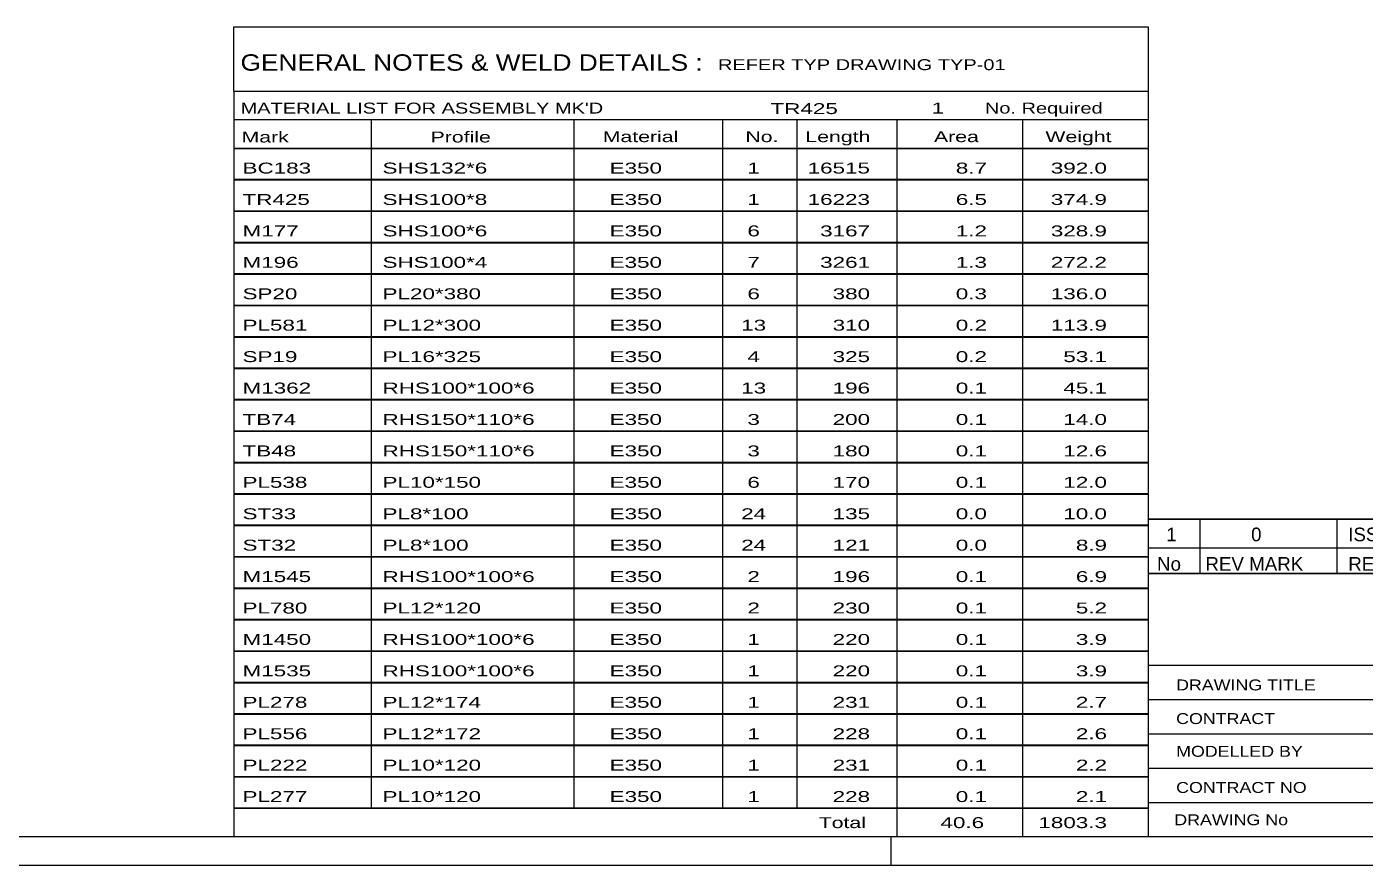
# Model space of a CAD drawing. Header units: millimetres. Extents: x -90 to 751, y -419 to 175.
# Drawn here: x 389.6 to 623.9, y -419.4 to -272.7 of the extents above; entities that cross this region are included whole.
import ezdxf

# ---------------------------------------------------------------- set-up
doc = ezdxf.new("R2010")
doc.units = ezdxf.units.MM
doc.styles.add('Arial Narrow', font='ARIALN.TTF', dxfattribs={"height": 0.2})

# ---------------------------------------------------------------- blocks, each defined once
blk = doc.blocks.new('Unknown-814409720-18372')
at = {"color": 7, "linetype": 'Continuous'}
for p, q in [((425.91, -272.65), (585.91, -272.65)), ((425.91, -283.9), (425.91, -272.65)), ((585.91, -272.65), (585.91, -283.9)), ((425.91, -283.9), (585.91, -283.9)), ((425.91, -283.9), (425.91, -288.9)), ((585.91, -283.9), (585.91, -288.9)), ((425.91, -288.9), (585.91, -288.9)), ((425.91, -288.9), (425.91, -293.9)), ((449.91, -288.9), (449.91, -293.9)), ((485.41, -288.9), (485.41, -293.9)), ((511.41, -288.9), (511.41, -293.9)), ((524.41, -288.9), (524.41, -293.9)), ((541.91, -288.9), (541.91, -293.9)), ((563.91, -288.9), (563.91, -293.9)), ((585.91, -288.9), (585.91, -293.9)), ((425.91, -293.9), (585.91, -293.9)), ((425.91, -293.95), (425.91, -299.35)), ((425.91, -293.95), (585.91, -293.95)), ((449.91, -293.9), (449.91, -299.4)), ((485.41, -293.9), (485.41, -299.4)), ((511.41, -293.9), (511.41, -299.4)), ((524.41, -293.9), (524.41, -299.4)), ((541.91, -293.9), (541.91, -299.4)), ((563.91, -293.9), (563.91, -299.4)), ((585.91, -293.95), (585.91, -299.35)), ((425.91, -299.35), (585.91, -299.35)), ((425.91, -299.45), (425.91, -304.85)), ((425.91, -299.45), (585.91, -299.45)), ((449.91, -299.4), (449.91, -304.9)), ((485.41, -299.4), (485.41, -304.9)), ((511.41, -299.4), (511.41, -304.9)), ((524.41, -299.4), (524.41, -304.9)), ((541.91, -299.4), (541.91, -304.9)), ((563.91, -299.4), (563.91, -304.9)), ((585.91, -299.45), (585.91, -304.85)), ((425.91, -304.85), (585.91, -304.85)), ((425.91, -304.95), (425.91, -310.35)), ((425.91, -304.95), (585.91, -304.95)), ((449.91, -304.9), (449.91, -310.4)), ((485.41, -304.9), (485.41, -310.4)), ((511.41, -304.9), (511.41, -310.4)), ((524.41, -304.9), (524.41, -310.4)), ((541.91, -304.9), (541.91, -310.4)), ((563.91, -304.9), (563.91, -310.4)), ((585.91, -304.95), (585.91, -310.35)), ((425.91, -310.35), (585.91, -310.35)), ((425.91, -310.45), (425.91, -315.85)), ((425.91, -310.45), (585.91, -310.45)), ((449.91, -310.4), (449.91, -315.9)), ((485.41, -310.4), (485.41, -315.9)), ((511.41, -310.4), (511.41, -315.9)), ((524.41, -310.4), (524.41, -315.9)), ((541.91, -310.4), (541.91, -315.9)), ((563.91, -310.4), (563.91, -315.9)), ((585.91, -310.45), (585.91, -315.85)), ((425.91, -315.85), (585.91, -315.85)), ((425.91, -315.95), (425.91, -321.35)), ((425.91, -315.95), (585.91, -315.95)), ((449.91, -315.9), (449.91, -321.4)), ((485.41, -315.9), (485.41, -321.4)), ((511.41, -315.9), (511.41, -321.4)), ((524.41, -315.9), (524.41, -321.4)), ((541.91, -315.9), (541.91, -321.4)), ((563.91, -315.9), (563.91, -321.4)), ((585.91, -315.95), (585.91, -321.35)), ((425.91, -321.35), (585.91, -321.35)), ((425.91, -321.45), (425.91, -326.85)), ((425.91, -321.45), (585.91, -321.45)), ((449.91, -321.4), (449.91, -326.9)), ((485.41, -321.4), (485.41, -326.9)), ((511.41, -321.4), (511.41, -326.9)), ((524.41, -321.4), (524.41, -326.9)), ((541.91, -321.4), (541.91, -326.9)), ((563.91, -321.4), (563.91, -326.9)), ((585.91, -321.45), (585.91, -326.85)), ((425.91, -326.85), (585.91, -326.85)), ((425.91, -326.95), (425.91, -332.35)), ((425.91, -326.95), (585.91, -326.95)), ((449.91, -326.9), (449.91, -332.4)), ((485.41, -326.9), (485.41, -332.4)), ((511.41, -326.9), (511.41, -332.4)), ((524.41, -326.9), (524.41, -332.4)), ((541.91, -326.9), (541.91, -332.4)), ((563.91, -326.9), (563.91, -332.4)), ((585.91, -326.95), (585.91, -332.35)), ((425.91, -332.35), (585.91, -332.35)), ((425.91, -332.45), (425.91, -337.85)), ((425.91, -332.45), (585.91, -332.45)), ((449.91, -332.4), (449.91, -337.9)), ((485.41, -332.4), (485.41, -337.9)), ((511.41, -332.4), (511.41, -337.9)), ((524.41, -332.4), (524.41, -337.9)), ((541.91, -332.4), (541.91, -337.9)), ((563.91, -332.4), (563.91, -337.9)), ((585.91, -332.45), (585.91, -337.85)), ((425.91, -337.85), (585.91, -337.85)), ((425.91, -337.95), (425.91, -343.35)), ((425.91, -337.95), (585.91, -337.95)), ((449.91, -337.9), (449.91, -343.4)), ((485.41, -337.9), (485.41, -343.4)), ((511.41, -337.9), (511.41, -343.4)), ((524.41, -337.9), (524.41, -343.4)), ((541.91, -337.9), (541.91, -343.4)), ((563.91, -337.9), (563.91, -343.4)), ((585.91, -337.95), (585.91, -343.35)), ((425.91, -343.35), (585.91, -343.35)), ((425.91, -343.45), (425.91, -348.85)), ((425.91, -343.45), (585.91, -343.45)), ((449.91, -343.4), (449.91, -348.9)), ((485.41, -343.4), (485.41, -348.9)), ((511.41, -343.4), (511.41, -348.9)), ((524.41, -343.4), (524.41, -348.9)), ((541.91, -343.4), (541.91, -348.9)), ((563.91, -343.4), (563.91, -348.9)), ((585.91, -343.45), (585.91, -348.85)), ((425.91, -348.85), (585.91, -348.85)), ((425.91, -348.95), (425.91, -354.35)), ((425.91, -348.95), (585.91, -348.95)), ((449.91, -348.9), (449.91, -354.4)), ((485.41, -348.9), (485.41, -354.4)), ((511.41, -348.9), (511.41, -354.4)), ((524.41, -348.9), (524.41, -354.4)), ((541.91, -348.9), (541.91, -354.4)), ((563.91, -348.9), (563.91, -354.4)), ((585.91, -348.95), (585.91, -354.35)), ((425.91, -354.35), (585.91, -354.35)), ((425.91, -354.45), (425.91, -359.85)), ((425.91, -354.45), (585.91, -354.45)), ((449.91, -354.4), (449.91, -359.9)), ((485.41, -354.4), (485.41, -359.9)), ((511.41, -354.4), (511.41, -359.9)), ((524.41, -354.4), (524.41, -359.9)), ((541.91, -354.4), (541.91, -359.9)), ((563.91, -354.4), (563.91, -359.9)), ((585.91, -354.45), (585.91, -359.85)), ((425.91, -359.85), (585.91, -359.85)), ((425.91, -359.95), (425.91, -365.35)), ((425.91, -359.95), (585.91, -359.95)), ((449.91, -359.9), (449.91, -365.4)), ((485.41, -359.9), (485.41, -365.4)), ((511.41, -359.9), (511.41, -365.4)), ((524.41, -359.9), (524.41, -365.4)), ((541.91, -359.9), (541.91, -365.4)), ((563.91, -359.9), (563.91, -365.4)), ((585.91, -359.95), (585.91, -365.35)), ((425.91, -365.35), (585.91, -365.35)), ((449.91, -365.4), (449.91, -370.9)), ((485.41, -365.4), (485.41, -370.9)), ((511.41, -365.4), (511.41, -370.9)), ((524.41, -365.4), (524.41, -370.9)), ((541.91, -365.4), (541.91, -370.9)), ((563.91, -365.4), (563.91, -370.9)), ((425.91, -365.45), (425.91, -370.85)), ((425.91, -365.45), (585.91, -365.45)), ((585.91, -365.45), (585.91, -370.85)), ((425.91, -370.85), (585.91, -370.85)), ((425.91, -370.95), (425.91, -376.35)), ((425.91, -370.95), (585.91, -370.95)), ((449.91, -370.9), (449.91, -376.4)), ((485.41, -370.9), (485.41, -376.4)), ((511.41, -370.9), (511.41, -376.4)), ((524.41, -370.9), (524.41, -376.4)), ((541.91, -370.9), (541.91, -376.4)), ((563.91, -370.9), (563.91, -376.4)), ((585.91, -370.95), (585.91, -376.35)), ((425.91, -376.35), (585.91, -376.35)), ((425.91, -376.45), (425.91, -381.85)), ((425.91, -376.45), (585.91, -376.45)), ((449.91, -376.4), (449.91, -381.9)), ((485.41, -376.4), (485.41, -381.9)), ((511.41, -376.4), (511.41, -381.9)), ((524.41, -376.4), (524.41, -381.9)), ((541.91, -376.4), (541.91, -381.9)), ((563.91, -376.4), (563.91, -381.9)), ((585.91, -376.45), (585.91, -381.85)), ((425.91, -381.85), (585.91, -381.85)), ((425.91, -381.95), (425.91, -387.35)), ((425.91, -381.95), (585.91, -381.95)), ((449.91, -381.9), (449.91, -387.4)), ((485.41, -381.9), (485.41, -387.4)), ((511.41, -381.9), (511.41, -387.4)), ((524.41, -381.9), (524.41, -387.4)), ((541.91, -381.9), (541.91, -387.4)), ((563.91, -381.9), (563.91, -387.4)), ((585.91, -381.95), (585.91, -387.35)), ((425.91, -387.35), (585.91, -387.35)), ((425.91, -387.45), (425.91, -392.85)), ((425.91, -387.45), (585.91, -387.45)), ((449.91, -387.4), (449.91, -392.9)), ((485.41, -387.4), (485.41, -392.9)), ((511.41, -387.4), (511.41, -392.9)), ((524.41, -387.4), (524.41, -392.9)), ((541.91, -387.4), (541.91, -392.9)), ((563.91, -387.4), (563.91, -392.9)), ((585.91, -387.45), (585.91, -392.85)), ((425.91, -392.85), (585.91, -392.85)), ((425.91, -392.95), (425.91, -398.35)), ((425.91, -392.95), (585.91, -392.95)), ((449.91, -392.9), (449.91, -398.4)), ((485.41, -392.9), (485.41, -398.4)), ((511.41, -392.9), (511.41, -398.4)), ((524.41, -392.9), (524.41, -398.4)), ((541.91, -392.9), (541.91, -398.4)), ((563.91, -392.9), (563.91, -398.4)), ((585.91, -392.95), (585.91, -398.35)), ((425.91, -398.35), (585.91, -398.35)), ((425.91, -398.45), (425.91, -403.85)), ((425.91, -398.45), (585.91, -398.45)), ((449.91, -398.4), (449.91, -403.9)), ((485.41, -398.4), (485.41, -403.9)), ((511.41, -398.4), (511.41, -403.9)), ((524.41, -398.4), (524.41, -403.9)), ((541.91, -398.4), (541.91, -403.9)), ((563.91, -398.4), (563.91, -403.9)), ((585.91, -398.45), (585.91, -403.85)), ((425.91, -403.85), (585.91, -403.85)), ((425.91, -403.95), (425.91, -409.35)), ((425.91, -403.95), (585.91, -403.95)), ((449.91, -403.9), (449.91, -409.4)), ((485.41, -403.9), (485.41, -409.4)), ((511.41, -403.9), (511.41, -409.4)), ((524.41, -403.9), (524.41, -409.4)), ((541.91, -403.9), (541.91, -409.4)), ((563.91, -403.9), (563.91, -409.4)), ((585.91, -403.95), (585.91, -409.35)), ((425.91, -409.35), (585.91, -409.35)), ((425.91, -409.4), (585.91, -409.4)), ((425.91, -409.4), (425.91, -414.4)), ((541.91, -409.4), (541.91, -414.4)), ((563.91, -409.4), (563.91, -414.4)), ((585.91, -409.4), (585.91, -414.4)), ((425.91, -414.4), (585.91, -414.4))]:
    blk.add_line(p, q, dxfattribs=at)
at = {"color": 7, "style": 'Arial Narrow'}
for s, height, width, p in [('GENERAL NOTES & WELD DETAILS :', 2.8633, 1.4, (427.06, -280.34)), ('REFER TYP DRAWING TYP-01', 1.9089, 1.6, (510.61, -280.24)), ("MATERIAL LIST FOR ASSEMBLY MK'D", 1.9089, 1.6, (427.06, -287.84)), ('TR425', 1.909, 1.794707, (519.81, -287.93)), ('1', 1.91, 1.794707, (547.99, -287.84)), ('No. Required', 1.9089, 1.6, (557.32, -287.84)), ('Mark', 1.909, 1.7, (427.24, -292.9)), ('Profile', 1.909, 1.7, (460.32, -292.9)), ('Material', 1.909, 1.7, (490.45, -292.84)), ('No.', 1.909, 1.7, (515.41, -292.84)), ('Length', 1.909, 1.7, (525.91, -292.84)), ('Area', 1.909, 1.7, (548.41, -292.84)), ('Weight', 1.909, 1.7, (567.91, -292.84))]:
    blk.add_text(s, height=height, dxfattribs=dict(at, width=width)).set_placement(p)
at = {"color": 7, "linetype": 'Continuous', "style": 'Arial Narrow'}
for s, height, width, p in [('BC183', 1.909, 1.794707, (427.41, -298.34)), ('SHS132*6', 1.909, 1.794707, (451.91, -298.34)), ('E350', 1.909, 1.794707, (491.65, -298.34)), ('1', 1.91, 1.794707, (515.76, -298.34)), ('16515', 1.909, 1.794707, (526.3, -298.34)), ('8.7', 1.909, 1.794707, (552.23, -298.34)), ('392.0', 1.909, 1.794707, (568.86, -298.34)), ('TR425', 1.909, 1.794707, (427.41, -303.84)), ('SHS100*8', 1.909, 1.794707, (451.91, -303.84)), ('E350', 1.909, 1.794707, (491.65, -303.84)), ('1', 1.91, 1.794707, (515.76, -303.84)), ('16223', 1.909, 1.794707, (526.3, -303.84)), ('6.5', 1.909, 1.794707, (552.23, -303.84)), ('374.9', 1.909, 1.794707, (568.86, -303.84)), ('M177', 1.909, 1.794707, (427.41, -309.34)), ('SHS100*6', 1.909, 1.794707, (451.91, -309.34)), ('E350', 1.909, 1.794707, (491.65, -309.34)), ('6', 1.91, 1.794707, (515.76, -309.34)), ('3167', 1.909, 1.794707, (528.49, -309.34)), ('1.2', 1.909, 1.794707, (552.23, -309.34)), ('328.9', 1.909, 1.794707, (568.86, -309.34)), ('M196', 1.909, 1.794707, (427.41, -314.84)), ('SHS100*4', 1.909, 1.794707, (451.91, -314.84)), ('E350', 1.909, 1.794707, (491.65, -314.84)), ('7', 1.91, 1.794707, (515.76, -314.84)), ('3261', 1.909, 1.794707, (528.49, -314.84)), ('1.3', 1.909, 1.794707, (552.23, -314.84)), ('272.2', 1.909, 1.794707, (568.86, -314.84)), ('SP20', 1.909, 1.794707, (427.41, -320.34)), ('PL20*380', 1.909, 1.794707, (451.91, -320.34)), ('E350', 1.909, 1.794707, (491.65, -320.34)), ('6', 1.91, 1.794707, (515.76, -320.34)), ('380', 1.909, 1.794707, (530.68, -320.34)), ('0.3', 1.909, 1.794707, (552.23, -320.34)), ('136.0', 1.909, 1.794707, (568.86, -320.34)), ('PL581', 1.909, 1.794707, (427.41, -325.84)), ('PL12*300', 1.909, 1.794707, (451.91, -325.84)), ('E350', 1.909, 1.794707, (491.65, -325.84)), ('13', 1.909, 1.794707, (514.67, -325.84)), ('310', 1.909, 1.794707, (530.68, -325.84)), ('0.2', 1.909, 1.794707, (552.23, -325.84)), ('113.9', 1.909, 1.794707, (568.86, -325.84)), ('SP19', 1.909, 1.794707, (427.41, -331.34)), ('PL16*325', 1.909, 1.794707, (451.91, -331.34)), ('E350', 1.909, 1.794707, (491.65, -331.34)), ('4', 1.91, 1.794707, (515.76, -331.34)), ('325', 1.909, 1.794707, (530.68, -331.34)), ('0.2', 1.909, 1.794707, (552.23, -331.34)), ('53.1', 1.909, 1.794707, (571.05, -331.34)), ('M1362', 1.909, 1.794707, (427.41, -336.84)), ('RHS100*100*6', 1.9089, 1.794707, (451.91, -336.84)), ('E350', 1.909, 1.794707, (491.65, -336.84)), ('13', 1.909, 1.794707, (514.67, -336.84)), ('196', 1.909, 1.794707, (530.68, -336.84)), ('0.1', 1.909, 1.794707, (552.23, -336.84)), ('45.1', 1.909, 1.794707, (571.05, -336.84)), ('TB74', 1.909, 1.794707, (427.41, -342.34)), ('RHS150*110*6', 1.9089, 1.794707, (451.91, -342.34)), ('E350', 1.909, 1.794707, (491.65, -342.34)), ('3', 1.91, 1.794707, (515.76, -342.34)), ('200', 1.909, 1.794707, (530.68, -342.34)), ('0.1', 1.909, 1.794707, (552.23, -342.34)), ('14.0', 1.909, 1.794707, (571.05, -342.34)), ('TB48', 1.909, 1.794707, (427.41, -347.84)), ('RHS150*110*6', 1.9089, 1.794707, (451.91, -347.84)), ('E350', 1.909, 1.794707, (491.65, -347.84)), ('3', 1.91, 1.794707, (515.76, -347.84)), ('180', 1.909, 1.794707, (530.68, -347.84)), ('0.1', 1.909, 1.794707, (552.23, -347.84)), ('12.6', 1.909, 1.794707, (571.05, -347.84)), ('PL538', 1.909, 1.794707, (427.41, -353.34)), ('PL10*150', 1.909, 1.794707, (451.91, -353.34)), ('E350', 1.909, 1.794707, (491.65, -353.34)), ('6', 1.91, 1.794707, (515.76, -353.34)), ('170', 1.909, 1.794707, (530.68, -353.34)), ('0.1', 1.909, 1.794707, (552.23, -353.34)), ('12.0', 1.909, 1.794707, (571.05, -353.34)), ('ST33', 1.909, 1.794707, (427.41, -358.84)), ('PL8*100', 1.909, 1.794707, (451.91, -358.84)), ('E350', 1.909, 1.794707, (491.65, -358.84)), ('24', 1.909, 1.794707, (514.67, -358.84)), ('135', 1.909, 1.794707, (530.68, -358.84)), ('0.0', 1.909, 1.794707, (552.23, -358.84)), ('10.0', 1.909, 1.794707, (571.05, -358.84)), ('ST32', 1.909, 1.794707, (427.41, -364.34)), ('PL8*100', 1.909, 1.794707, (451.91, -364.34)), ('E350', 1.909, 1.794707, (491.65, -364.34)), ('24', 1.909, 1.794707, (514.67, -364.34)), ('121', 1.909, 1.794707, (530.68, -364.34)), ('0.0', 1.909, 1.794707, (552.23, -364.34)), ('8.9', 1.909, 1.794707, (573.24, -364.34)), ('M1545', 1.909, 1.794707, (427.41, -369.84)), ('RHS100*100*6', 1.9089, 1.794707, (451.91, -369.84)), ('E350', 1.909, 1.794707, (491.65, -369.84)), ('2', 1.91, 1.794707, (515.76, -369.84)), ('196', 1.909, 1.794707, (530.68, -369.84)), ('0.1', 1.909, 1.794707, (552.23, -369.84)), ('6.9', 1.909, 1.794707, (573.24, -369.84)), ('PL780', 1.909, 1.794707, (427.41, -375.34)), ('PL12*120', 1.909, 1.794707, (451.91, -375.34)), ('E350', 1.909, 1.794707, (491.65, -375.34)), ('2', 1.91, 1.794707, (515.76, -375.34)), ('230', 1.909, 1.794707, (530.68, -375.34)), ('0.1', 1.909, 1.794707, (552.23, -375.34)), ('5.2', 1.909, 1.794707, (573.24, -375.34)), ('M1450', 1.909, 1.794707, (427.41, -380.84)), ('RHS100*100*6', 1.9089, 1.794707, (451.91, -380.84)), ('E350', 1.909, 1.794707, (491.65, -380.84)), ('1', 1.91, 1.794707, (515.76, -380.84)), ('220', 1.909, 1.794707, (530.68, -380.84)), ('0.1', 1.909, 1.794707, (552.23, -380.84)), ('3.9', 1.909, 1.794707, (573.24, -380.84)), ('M1535', 1.909, 1.794707, (427.41, -386.34)), ('RHS100*100*6', 1.9089, 1.794707, (451.91, -386.34)), ('E350', 1.909, 1.794707, (491.65, -386.34)), ('1', 1.91, 1.794707, (515.76, -386.34)), ('220', 1.909, 1.794707, (530.68, -386.34)), ('0.1', 1.909, 1.794707, (552.23, -386.34)), ('3.9', 1.909, 1.794707, (573.24, -386.34)), ('PL278', 1.909, 1.794707, (427.41, -391.84)), ('PL12*174', 1.909, 1.794707, (451.91, -391.84)), ('E350', 1.909, 1.794707, (491.65, -391.84)), ('1', 1.91, 1.794707, (515.76, -391.84)), ('231', 1.909, 1.794707, (530.68, -391.84)), ('0.1', 1.909, 1.794707, (552.23, -391.84)), ('2.7', 1.909, 1.794707, (573.24, -391.84)), ('PL556', 1.909, 1.794707, (427.41, -397.34)), ('PL12*172', 1.909, 1.794707, (451.91, -397.34)), ('E350', 1.909, 1.794707, (491.65, -397.34)), ('1', 1.91, 1.794707, (515.76, -397.34)), ('228', 1.909, 1.794707, (530.68, -397.34)), ('0.1', 1.909, 1.794707, (552.23, -397.34)), ('2.6', 1.909, 1.794707, (573.24, -397.34)), ('PL222', 1.909, 1.794707, (427.41, -402.84)), ('PL10*120', 1.909, 1.794707, (451.91, -402.84)), ('E350', 1.909, 1.794707, (491.65, -402.84)), ('1', 1.91, 1.794707, (515.76, -402.84)), ('231', 1.909, 1.794707, (530.68, -402.84)), ('0.1', 1.909, 1.794707, (552.23, -402.84)), ('2.2', 1.909, 1.794707, (573.24, -402.84)), ('PL277', 1.909, 1.794707, (427.41, -408.34)), ('PL10*120', 1.909, 1.794707, (451.91, -408.34)), ('E350', 1.909, 1.794707, (491.65, -408.34)), ('1', 1.91, 1.794707, (515.76, -408.34)), ('228', 1.909, 1.794707, (530.68, -408.34)), ('0.1', 1.909, 1.794707, (552.23, -408.34)), ('2.1', 1.909, 1.794707, (573.24, -408.34)), ('Total', 1.909, 1.7, (528.24, -412.9)), ('40.6', 1.909, 1.794707, (549.55, -412.9)), ('1803.3', 1.909, 1.794707, (566.68, -412.9))]:
    blk.add_text(s, height=height, dxfattribs=dict(at, width=width)).set_placement(p)
blk = doc.blocks.new('Unknown-814409720-1133')
at = {"color": 5, "linetype": 'Continuous'}
for p, q in [((-85.09, -414.4), (745.91, -414.4)), ((540.91, -419.4), (540.91, -414.4)), ((-90.09, -419.4), (750.91, -419.4))]:
    blk.add_line(p, q, dxfattribs=at)
blk = doc.blocks.new('Unknown-814409720-18371')
at = {"color": 7, "linetype": 'Continuous'}
for p, q in [((585.91, -368.35), (585.91, -414.4)), ((585.91, -368.35), (745.91, -368.35)), ((745.91, -368.4), (745.91, -414.4)), ((585.91, -384.4), (745.91, -384.4)), ((626.05, -384.4), (626.05, -414.4)), ((585.91, -390.4), (745.91, -390.4)), ((727.91, -414.35), (727.91, -390.35)), ((585.91, -396.4), (745.91, -396.4)), ((670.05, -396.4), (670.05, -414.4)), ((585.91, -402.4), (745.91, -402.4)), ((585.91, -408.4), (727.91, -408.4)), ((585.91, -414.4), (745.91, -414.4))]:
    blk.add_line(p, q, dxfattribs=at)
at = {"color": 7, "style": 'Arial Narrow'}
for s, height, width, p in [('DRAWING TITLE', 1.9089, 1.425378, (590.79, -388.8)), ('TRUSS', 1.909, 1.425378, (627.71, -388.82)), ('CONTRACT', 1.909, 1.425378, (590.79, -394.69)), ('TERMINAL BUILDING', 1.9089, 1.425378, (627.97, -394.33)), ('MODELLED BY', 1.9089, 1.425378, (590.79, -400.42)), ('GSK', 1.909, 1.425378, (627.79, -400.36)), ('ISSUED', 1.909, 1.425378, (670.85, -400.76)), ('03.05.2026', 1.909, 1.425378, (687.6, -400.88)), ('CONTRACT NO', 1.9089, 1.425378, (590.79, -406.75)), ('AN-C-1376', 1.909, 1.425378, (628.13, -406.62)), ('SCALE', 1.909, 1.425378, (670.85, -406.75)), ('A1', 6.204, 1.25, (732.15, -412.2)), ('DRAWING No', 1.909, 1.425378, (590.47, -412.4)), ('[TR.425]', 1.909, 1.425378, (628.37, -412.41)), ('REVISION No.', 1.9089, 1.425378, (670.85, -413.63)), ('1', 3.34, 1.5, (707.82, -413.72))]:
    blk.add_text(s, height=height, dxfattribs=dict(at, width=width)).set_placement(p)
at = {"color": 7, "linetype": 'Continuous', "style": 'Arial Narrow'}
for s, height, width, p in [('PH #', 2.1, 1.42538, (733.31, -394.85)), ('108', 2.1, 1.42538, (734.09, -400.75)), ('NTS', 1.909, 1.425378, (687.91, -406.35))]:
    blk.add_text(s, height=height, dxfattribs=dict(at, width=width)).set_placement(p)
blk = doc.blocks.new('Unknown-814409720-18374')
at = {"color": 7, "linetype": 'Continuous'}
for p, q in [((585.91, -358.85), (745.91, -358.85)), ((745.91, -358.85), (585.91, -358.85)), ((585.91, -358.85), (585.91, -363.85)), ((594.91, -358.85), (594.91, -363.85)), ((618.91, -358.85), (618.91, -363.85)), ((715.91, -358.85), (715.91, -363.85)), ((745.91, -358.85), (745.91, -363.85)), ((585.91, -363.85), (745.91, -363.85)), ((585.91, -363.85), (585.91, -368.35)), ((585.91, -363.85), (745.91, -363.85)), ((594.91, -363.85), (594.91, -368.35)), ((618.91, -363.85), (618.91, -368.35)), ((715.91, -363.85), (715.91, -368.35)), ((745.91, -363.85), (745.91, -368.35)), ((745.91, -368.35), (585.91, -368.35))]:
    blk.add_line(p, q, dxfattribs=at)
at = {"color": 7, "linetype": 'Continuous', "style": 'Arial Narrow'}
for s, height, width, p in [('1', 2.39, 1.196471, (589.07, -362.7)), ('0', 2.39, 1.196471, (603.91, -362.7)), ('ISSUED FOR CONSTRUCTION', 2.3861, 1.196471, (620.91, -362.7)), ('03.05.2026', 2.386, 1.196471, (721.91, -362.7)), ('No', 2.386, 1.2, (587.45, -367.85)), ('REV MARK', 2.386, 1.2, (595.91, -367.85)), ('REVISION DESCRIPTION', 2.3861, 1.2, (620.91, -367.85)), ('REV. DATE', 2.386, 1.2, (721.19, -367.85))]:
    blk.add_text(s, height=height, dxfattribs=dict(at, width=width)).set_placement(p)

msp = doc.modelspace()

# ---------------------------------------------------------------- block references
for name in ['Unknown-814409720-1133', 'Unknown-814409720-18372', 'Unknown-814409720-18374', 'Unknown-814409720-18371']:
    msp.add_blockref(name, (0, 0))

doc.saveas('drawing.dxf')
